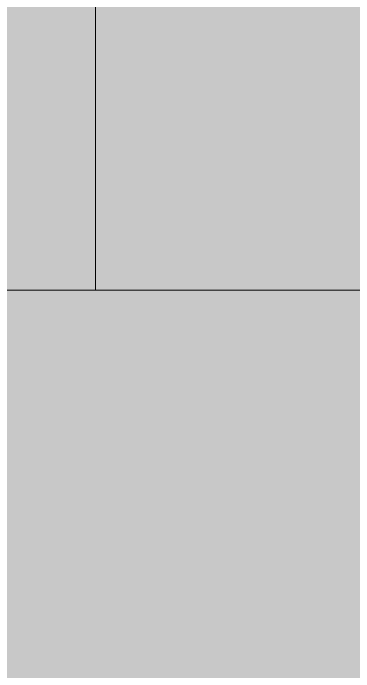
# Model space of a CAD drawing. Header units: inches. Extents: x 20139 to 37433, y -23296 to -20170.
# Drawn here: x 31393.449 to 31393.827, y -22537.276 to -22536.546 of the extents above; entities that cross this region are included whole.
import ezdxf

# ---------------------------------------------------------------- set-up
doc = ezdxf.new("R2010")
doc.units = ezdxf.units.IN
doc.header["$MEASUREMENT"] = 0
doc.layers.add('S-BEAM', color=12, linetype='Continuous', lineweight=9)

# ---------------------------------------------------------------- blocks, each defined once
blk = doc.blocks.new('W-Wide Flange - W21X166-807738-Level 1')
at = {"layer": 'S-BEAM'}
h = blk.add_hatch(color=256, dxfattribs=at)
h.paths.add_polyline_path([(22783.08749, -22549.25281), (22783.08749, -22536.85281), (22077.05698, -22536.85281), (22077.05698, -22540.55281), (22173.51523, -22540.55281), (22173.51523, -22549.25281), (22769.70735, -22549.25281)], flags=0)
h.paths.add_polyline_path([(22792.89066, -22549.25281), (22792.89066, -22536.85281), (22788.08749, -22536.85281), (22788.08749, -22549.25281)], flags=0)
h.paths.add_polyline_path([(22130.33578, -22549.25281), (22168.51523, -22549.25281), (22168.51523, -22545.55281), (22077.05698, -22545.55281), (22077.05698, -22549.25281), (22113.05547, -22549.25281)], flags=0)
blk.add_line((22077.05698, -22536.85281), (22783.08749, -22536.85281), dxfattribs=at)
blk = doc.blocks.new('Girt_Z - 8_D-834902-Level 1')
at = {"layer": 'S-BEAM'}
h = blk.add_hatch(color=256, dxfattribs=at)
h.paths.add_polyline_path([(22135.08175, -22536.85281), (22135.08175, -22356.25281), (22133.0102, -22356.25281), (22133.0102, -22536.85281)], flags=0)
h.paths.add_polyline_path([(22135.08175, -22343.85281), (22135.08175, -22114.64243), (22133.0102, -22114.64243), (22133.0102, -22343.85281)], flags=0)
h.paths.add_polyline_path([(22135.08175, -22102.24243), (22135.08175, -21873.75281), (22133.0102, -21873.75281), (22133.0102, -22102.24243)], flags=0)
h.paths.add_polyline_path([(22135.08175, -21861.35281), (22135.08175, -21632.50281), (22133.0102, -21632.50281), (22133.0102, -21861.35281)], flags=0)
h.paths.add_polyline_path([(22135.08175, -21620.10281), (22135.08175, -21414.11531), (22133.0102, -21414.11531), (22133.0102, -21620.10281)], flags=0)
h.paths.add_polyline_path([(22135.08175, -21409.11531), (22135.08175, -21391.25281), (22133.0102, -21391.25281), (22133.0102, -21409.11531)], flags=0)
h.paths.add_polyline_path([(22135.08175, -21378.85281), (22135.08175, -21150.00281), (22133.0102, -21150.00281), (22133.0102, -21378.85281)], flags=0)
h.paths.add_polyline_path([(22135.08175, -21137.60281), (22135.08175, -20908.75281), (22133.0102, -20908.75281), (22133.0102, -21137.60281)], flags=0)
h = blk.add_hatch(color=256, dxfattribs=at)
h.paths.add_polyline_path([(22135.08175, -22536.85281), (22135.55296, -22536.85281), (22135.55296, -22356.25281), (22135.08175, -22356.25281), (22135.08175, -22530.36437)], flags=0)
h.paths.add_polyline_path([(22135.08175, -22343.85281), (22135.55296, -22343.85281), (22135.55296, -22114.64243), (22135.08175, -22114.64243), (22135.08175, -22336.69562)], flags=0)
h.paths.add_polyline_path([(22135.08175, -22102.24243), (22135.55296, -22102.24243), (22135.55296, -21873.75281), (22135.08175, -21873.75281), (22135.08175, -21949.35812)], flags=0)
h.paths.add_polyline_path([(22135.08175, -21861.35281), (22135.55296, -21861.35281), (22135.55296, -21632.50281), (22135.08175, -21632.50281), (22135.08175, -21833.15687)], flags=0)
h.paths.add_polyline_path([(22135.08175, -21620.10281), (22135.55296, -21620.10281), (22135.55296, -21414.11531), (22135.08175, -21414.11531), (22135.08175, -21600.75437)], flags=0)
h.paths.add_polyline_path([(22135.08175, -21409.11531), (22135.55296, -21409.11531), (22135.55296, -21391.25281), (22135.08175, -21391.25281), (22135.08175, -21407.08562)], flags=0)
h.paths.add_polyline_path([(22135.08175, -21378.85281), (22135.55296, -21378.85281), (22135.55296, -21150.00281), (22135.08175, -21150.00281), (22135.08175, -21368.35187)], flags=0)
h.paths.add_polyline_path([(22135.08175, -21137.60281), (22135.55296, -21137.60281), (22135.55296, -20908.75281), (22135.08175, -20908.75281), (22135.08175, -21135.94937)], flags=0)
blk.add_line((22135.08175, -22356.25281), (22135.08175, -22536.85281), dxfattribs=at)

msp = doc.modelspace()

# ---------------------------------------------------------------- block references
at = {"layer": 'S-BEAM'}
for name in ['Girt_Z - 8_D-834902-Level 1', 'W-Wide Flange - W21X166-807738-Level 1']:
    msp.add_blockref(name, (9258.45897, 0), dxfattribs=at)

doc.saveas('drawing.dxf')
